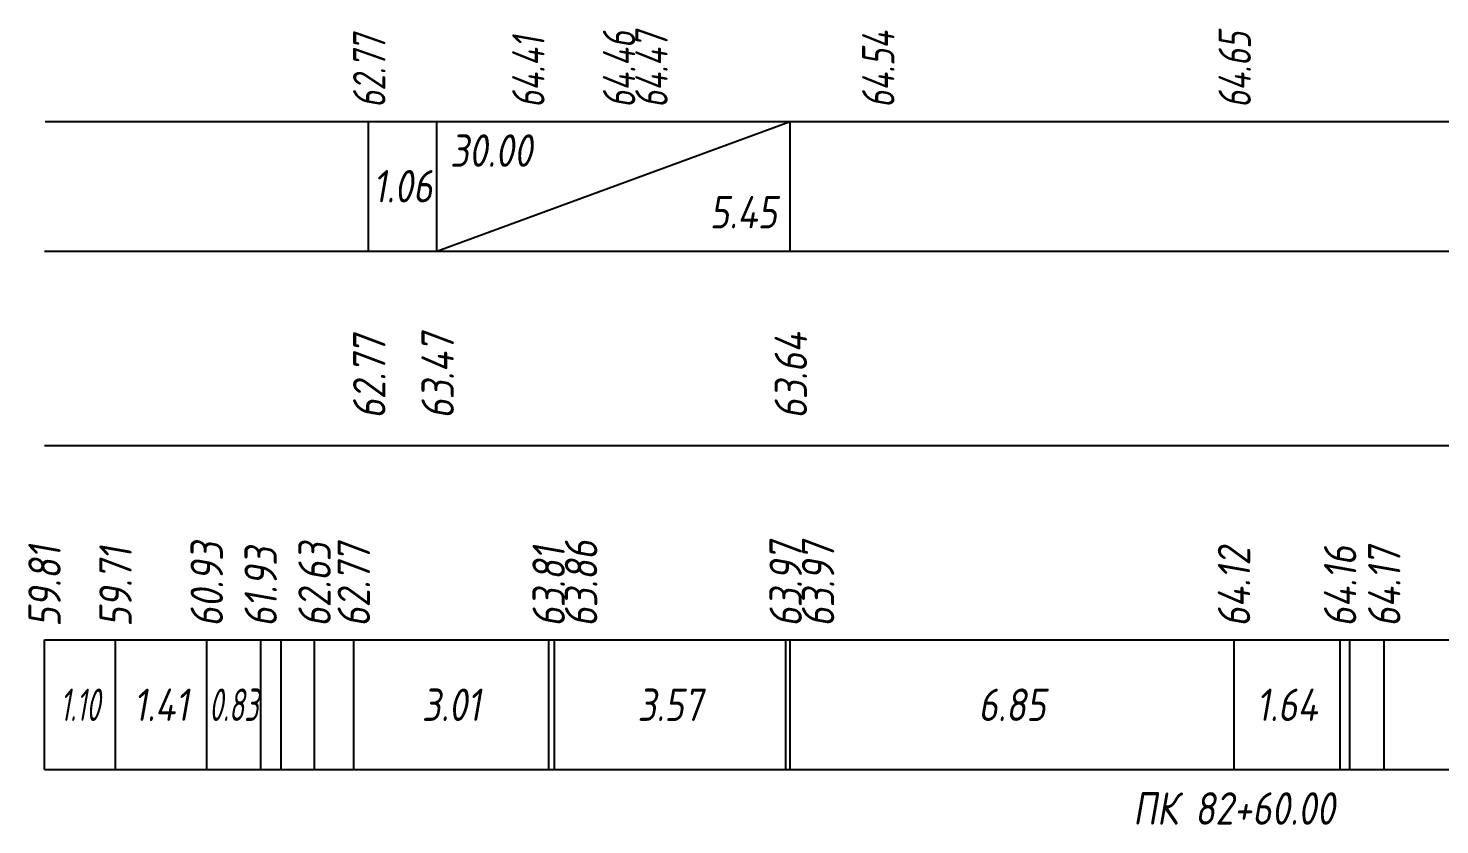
# Model space of a CAD drawing. Extents: x -717 to 1451, y -133302 to 233.
# Drawn here: x -321.1 to -212.1, y -129882.7 to -129821.3 of the extents above; entities that cross this region are included whole.
import ezdxf
from ezdxf.enums import TextEntityAlignment as Align

# ---------------------------------------------------------------- set-up
doc = ezdxf.new("R2010")
doc.units = 0
for name, color, linetype in [('Код_510', 7, 'Continuous'), ('Код_514', 1, 'Continuous'), ('Код_516', 1, 'Continuous'), ('Подписи поперечников', 7, 'Continuous'), ('Таблица', 7, 'Continuous')]:
    doc.layers.add(name, color=color, linetype=linetype)
doc.styles.add('М', font='romand.shx', dxfattribs={"width": 0.8, "oblique": 10, "height": 2.5})

msp = doc.modelspace()

# ---------------------------------------------------------------- linework, layer by layer
at = {"layer": 'Код_510'}
for p, q in [((-319.792, -129878.462), (-319.792, -129868.462)), ((-314.315, -129878.462), (-314.315, -129868.462)), ((-307.275, -129878.462), (-307.275, -129868.462)), ((-303.115, -129878.462), (-303.115, -129868.462)), ((-301.522, -129878.462), (-301.522, -129868.462)), ((-298.959, -129878.462), (-298.959, -129868.462)), ((-295.928, -129878.462), (-295.928, -129868.462)), ((-280.892, -129878.462), (-280.892, -129868.462)), ((-280.437, -129878.462), (-280.437, -129868.462)), ((-262.608, -129878.462), (-262.608, -129868.462)), ((-262.263, -129878.462), (-262.263, -129868.462)), ((-228.015, -129878.462), (-228.015, -129868.462)), ((-219.829, -129878.462), (-219.829, -129868.462)), ((-219.08, -129878.462), (-219.08, -129868.462)), ((-216.423, -129878.462), (-216.423, -129868.462))]:
    msp.add_line(p, q, dxfattribs=at)
at = {"layer": 'Код_516'}
for p, q in [((-294.792, -129838.462), (-294.792, -129828.462)), ((-289.513, -129838.462), (-289.513, -129828.462)), ((-289.513, -129838.462), (-262.263, -129828.462)), ((-262.263, -129838.462), (-262.263, -129828.462))]:
    msp.add_line(p, q, dxfattribs=at)
at = {"layer": 'Таблица'}
for p, q in [((-319.738, -129828.462), (-99.476, -129828.462)), ((-319.792, -129838.462), (-99.53, -129838.462)), ((-319.792, -129853.462), (-99.53, -129853.462)), ((-319.792, -129868.462), (-99.53, -129868.462)), ((-319.792, -129878.462), (-99.53, -129878.462))]:
    msp.add_line(p, q, dxfattribs=at)

# ---------------------------------------------------------------- texts
at = {"layer": 'Код_510', "style": 'М', "oblique": 10, "width": 0.8}
for s, p in [('60.93', (-307.275, -129867.462)), ('62.63', (-298.959, -129867.462)), ('62.77', (-295.928, -129867.462)), ('63.86', (-278.392, -129867.462)), ('63.97', (-262.608, -129867.462)), ('63.97', (-260.108, -129867.462)), ('59.81', (-319.792, -129867.462)), ('59.71', (-314.315, -129867.462)), ('61.93', (-303.115, -129867.462)), ('63.81', (-280.892, -129867.462)), ('64.12', (-228.015, -129867.462)), ('64.16', (-219.829, -129867.462)), ('64.17', (-216.423, -129867.462))]:
    msp.add_text(s, height=2.5, rotation=90, dxfattribs=at).set_placement(p, align=Align.MIDDLE_LEFT)
at = {"layer": 'Код_510', "style": 'М', "oblique": 10}
for s, width, p in [('1.10', 0.6, (-317.054, -129873.462)), ('1.41', 0.8, (-310.795, -129873.462)), ('0.83', 0.6, (-305.195, -129873.462)), ('3.01', 0.8, (-288.41, -129873.462)), ('3.57', 0.8, (-271.523, -129873.462)), ('6.85', 0.8, (-245.139, -129873.462)), ('1.64', 0.8, (-223.922, -129873.462))]:
    msp.add_text(s, height=2.5, dxfattribs=dict(at, width=width)).set_placement(p, align=Align.MIDDLE_CENTER)
at = {"layer": 'Код_514', "style": 'М', "oblique": 10, "width": 0.7}
for s, p in [('62.77', (-294.738, -129827.423)), ('64.41', (-282.461, -129827.423)), ('64.46', (-275.461, -129827.423)), ('64.47', (-272.961, -129827.423)), ('64.54', (-255.461, -129827.423)), ('64.65', (-227.961, -129827.423))]:
    msp.add_text(s, height=2.5, rotation=90, dxfattribs=at).set_placement(p, align=Align.MIDDLE_LEFT)
at = {"layer": 'Код_516', "style": 'М', "oblique": 10, "width": 0.8}
msp.add_text('30.00', height=2.5, dxfattribs=at).set_placement((-288.513, -129829.462), align=Align.TOP_LEFT)
msp.add_text('1.06', height=2.5, dxfattribs=at).set_placement((-292.153, -129833.462), align=Align.MIDDLE_CENTER)
msp.add_text('5.45', height=2.5, dxfattribs=at).set_placement((-263.263, -129837.462), align=Align.BOTTOM_RIGHT)
for s, p in [('63.47', (-289.458, -129851.412)), ('62.77', (-294.738, -129851.412)), ('63.64', (-262.209, -129851.412))]:
    msp.add_text(s, height=2.5, rotation=90, dxfattribs=at).set_placement(p, align=Align.MIDDLE_LEFT)
at = {"layer": 'Подписи поперечников', "style": 'М', "oblique": 10, "width": 0.8}
msp.add_text('ПК 82+60.00', height=2.5, dxfattribs=at).set_placement((-228.015, -129883.462), align=Align.BOTTOM_CENTER)

doc.saveas('drawing.dxf')
